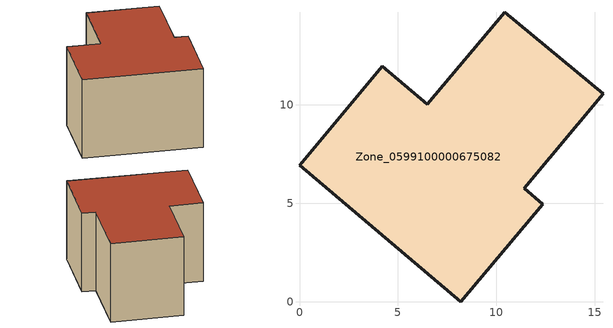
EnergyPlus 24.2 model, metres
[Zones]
Zone_0599100000675082
 floor ground (C_G): 0,6.93 4.19,11.95 6.5,10.03 10.41,14.7 15.41,10.55 11.4,5.76 12.35,4.96 8.2,0 z0
 wall outside (C_F): 8.2,0 12.35,4.96 11.4,5.76 15.41,10.55 10.41,14.7 6.5,10.03 4.19,11.95 0,6.93 8.2,0 z0:7.62
 roof outside (C_R): 4.19,11.95 0,6.93 8.2,0 12.35,4.96 11.4,5.76 15.41,10.55 10.41,14.7 6.5,10.03 z7.62
[BUILDING]
Pand.0599100000675082: North Axis=0; Terrain=City; Loads Convergence Tolerance Value=0.04; Temperature Convergence Tolerance Value=0.4; Solar Distribution=FullExterior; Maximum Number of Warmup Days=25; Minimum Number of Warmup Days=1
[Site:Location]
Rotterdam.The.Hague.AP_ZH_NLD Design_Conditions: Latitude=51.96; Longitude=4.45; Time Zone=1; Elevation=-4.5
[SITE:GROUNDTEMPERATURE:BUILDINGSURFACE]
18, 18, 18, 18, 18, 18, 18, 18, 18, 18, 18, 18
[MATERIAL] Thermal Absorptance=0.9; Solar Absorptance=0.7; Visible Absorptance=0.7
Name | Roughness | Thickness | Conductivity | Density | Specific Heat
G.TC.1946-1964 | MediumSmooth | 0.15 | 1 | 540 | 1210
F.TC.1946-1964 | Rough | 0.3 | 0.857143 | 1920 | 840
R.TC.1946-1964 | MediumRough | 0.2 | 0.235294 | 1500 | 1000
[CONSTRUCTION]
C_G: G.TC.1946-1964
C_F: F.TC.1946-1964
C_R: R.TC.1946-1964
[ZONE]
Zone_0599100000675082: Type=1; Multiplier=1; Ceiling Height=Autocalculate; Volume=Autocalculate; Floor Area=autocalculate; Part of Total Floor Area=Yes
[ZONEINFILTRATION:DESIGNFLOWRATE]
Infil_Zone_0599100000675082: Zone or ZoneList or Space or SpaceList=Zone_0599100000675082; Schedule=AlwaysOn; Design Flow Rate Calculation Method=Flow/Area; Flow Rate per Floor Area=0.003; Constant Term Coefficient=1; Temperature Term Coefficient=0; Velocity Term Coefficient=0; Velocity Squared Term Coefficient=0
[HVACTEMPLATE:ZONE:IDEALLOADSAIRSYSTEM]
Zone_0599100000675082: Maximum Heating Supply Air Temperature=50; Minimum Cooling Supply Air Temperature=13; Maximum Heating Supply Air Humidity Ratio=0.0156; Minimum Cooling Supply Air Humidity Ratio=0.0077; Heating Limit=NoLimit; Cooling Limit=NoLimit; Dehumidification Control Type=ConstantSensibleHeatRatio; Cooling Sensible Heat Ratio=0.7; Dehumidification Setpoint=60; Humidification Control Type=None; Humidification Setpoint=30; Outdoor Air Method=None; Outdoor Air Flow Rate per Person=0.00944; Outdoor Air Flow Rate per Zone Floor Area=0; Outdoor Air Flow Rate per Zone=0; Demand Controlled Ventilation Type=None; Outdoor Air Economizer Type=NoEconomizer; Heat Recovery Type=None; Sensible Heat Recovery Effectiveness=0.7; Latent Heat Recovery Effectiveness=0.65
[ZONECONTROL:THERMOSTAT]
ThermostatControl_Zone_0599100000675082: Zone or ZoneList=Zone_0599100000675082; Control Type Schedule=DualSetpointControlType; Control 1=Thermostat_Zone_0599100000675082; Temperature Difference Between Cutout And Setpoint=0
[THERMOSTATSETPOINT:DUALSETPOINT]
Thermostat_Zone_0599100000675082: Heating Setpoint Temperature Schedule=HeatingSetpoint_Zone_0599100000675082; Cooling Setpoint Temperature Schedule=CoolingSetpoint_Zone_0599100000675082
[SCHEDULE:COMPACT]
HeatingSetpoint_Zone_0599100000675082: Through: 12/31, For: AllDays, Until: 24:00, 21
CoolingSetpoint_Zone_0599100000675082: Through: 12/31, For: AllDays, Until: 24:00, 24
DualSetpointControlType: Through: 12/31, For: AllDays, Until: 24:00, 4
AlwaysOn: Through: 12/31, For: AllDays, Until: 24:00, 1
